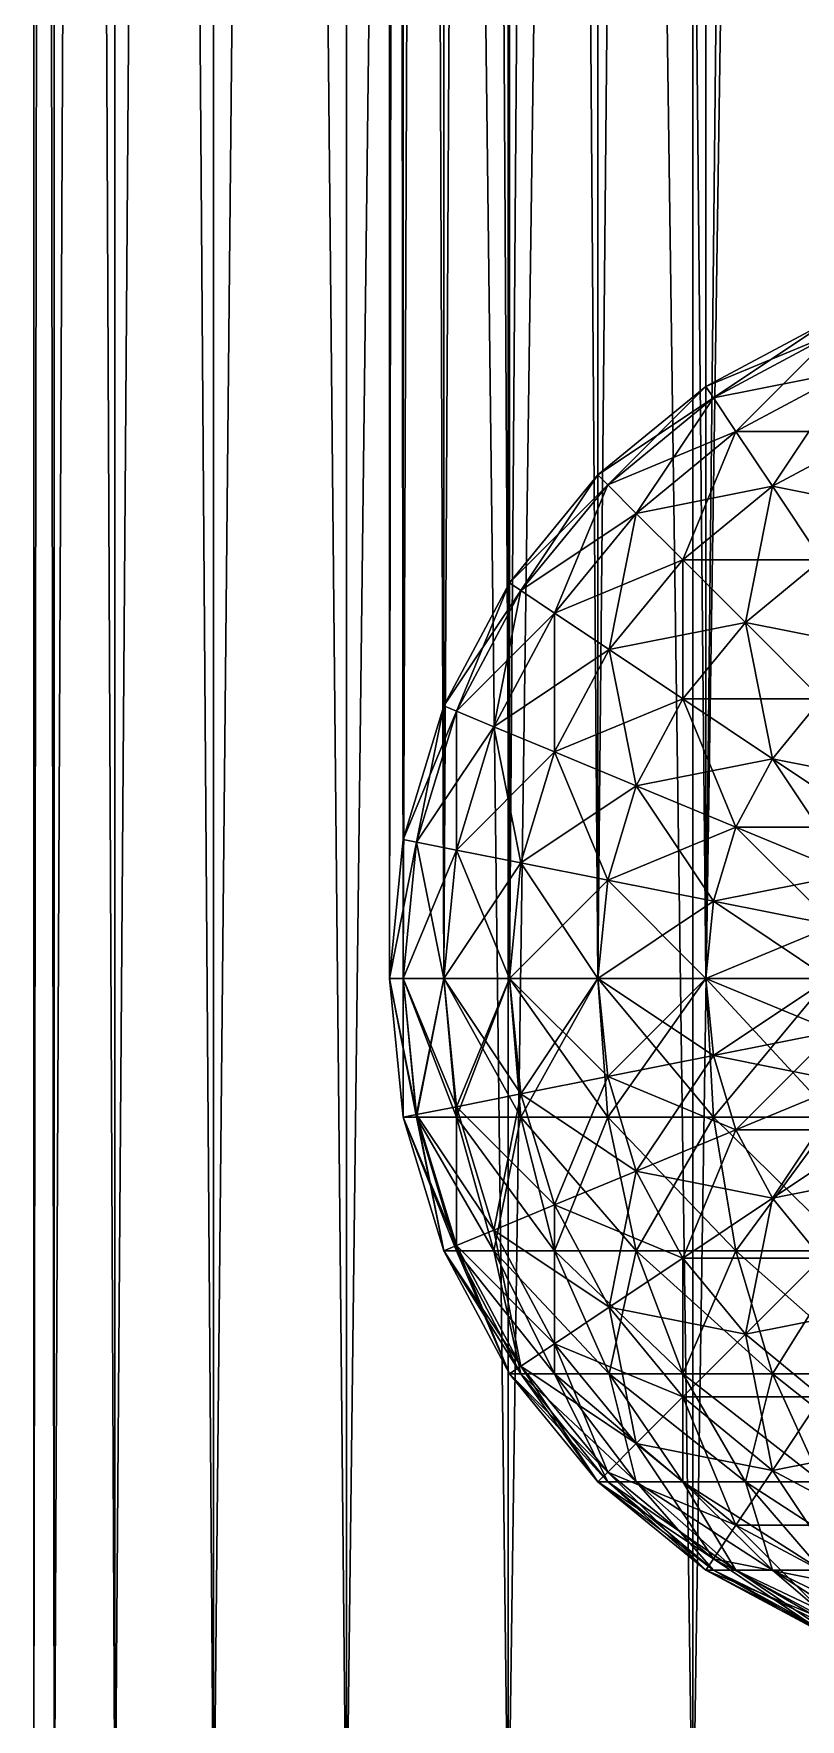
# Model space of a CAD drawing. Header units: millimetres. Extents: x -510 to 550, y -577 to 577.
# Drawn here: x 418 to 426.62, y -523.33 to -504.38 of the extents above; entities that cross this region are included whole.
import ezdxf

# ---------------------------------------------------------------- set-up
doc = ezdxf.new("R2010")
doc.units = ezdxf.units.MM
for name, color, linetype, true_color in [('front_right_fork_-1', 7, 'Continuous', 0x5c6b75), ('front_right_fork_top', 7, 'Continuous', 0x5c6b75), ('structure_right_front_axle', 7, 'Continuous', 0x5c6b75)]:
    doc.layers.add(name, color=color, linetype=linetype, true_color=true_color)

msp = doc.modelspace()

# ---------------------------------------------------------------- linework, layer by layer
at = {"layer": 'front_right_fork_-1', "true_color": 0x5c6b75}
for points in [[(426.997, -507.751, -281.561), (425.555, -508.348, -280), (426.939, -507.609, -280)], [(426.939, -507.609, -280), (425.555, -508.348, -280), (425.555, -508.348, -145)], [(426.939, -507.609, -280), (425.555, -508.348, -145), (426.939, -507.609, -145)], [(426.939, -507.609, -145), (425.555, -508.348, -145), (425.641, -508.476, -143.439)], [(426.939, -507.609, -145), (425.641, -508.476, -143.439), (426.997, -507.751, -143.439)], [(426.997, -507.751, -281.561), (425.641, -508.476, -281.561), (425.555, -508.348, -280)], [(427.172, -508.172, -283.061), (425.641, -508.476, -281.561), (426.997, -507.751, -281.561)], [(426.997, -507.751, -143.439), (425.641, -508.476, -143.439), (425.894, -508.855, -141.939)], [(426.997, -507.751, -143.439), (425.894, -508.855, -141.939), (427.172, -508.172, -141.939)], [(427.172, -508.172, -283.061), (425.894, -508.855, -283.061), (425.641, -508.476, -281.561)], [(427.454, -508.855, -284.445), (425.894, -508.855, -283.061), (427.172, -508.172, -283.061)], [(427.172, -508.172, -141.939), (425.894, -508.855, -141.939), (426.304, -509.469, -140.555)], [(427.172, -508.172, -141.939), (426.304, -509.469, -140.555), (427.454, -508.855, -140.555)], [(425.641, -508.476, -281.561), (424.343, -509.343, -280), (425.555, -508.348, -280)], [(425.555, -508.348, -280), (424.343, -509.343, -280), (424.343, -509.343, -145)], [(425.555, -508.348, -280), (424.343, -509.343, -145), (425.555, -508.348, -145)], [(425.555, -508.348, -145), (424.343, -509.343, -145), (424.452, -509.452, -143.439)], [(425.555, -508.348, -145), (424.452, -509.452, -143.439), (425.641, -508.476, -143.439)], [(425.641, -508.476, -281.561), (424.452, -509.452, -281.561), (424.343, -509.343, -280)], [(425.894, -508.855, -283.061), (424.452, -509.452, -281.561), (425.641, -508.476, -281.561)], [(425.641, -508.476, -143.439), (424.452, -509.452, -143.439), (424.774, -509.774, -141.939)], [(425.641, -508.476, -143.439), (424.774, -509.774, -141.939), (425.894, -508.855, -141.939)], [(425.894, -508.855, -283.061), (424.774, -509.774, -283.061), (424.452, -509.452, -281.561)], [(426.304, -509.469, -284.445), (424.774, -509.774, -283.061), (425.894, -508.855, -283.061)], [(425.894, -508.855, -141.939), (424.774, -509.774, -141.939), (425.296, -510.296, -140.555)], [(425.894, -508.855, -141.939), (425.296, -510.296, -140.555), (426.304, -509.469, -140.555)], [(427.454, -508.855, -284.445), (426.304, -509.469, -284.445), (425.894, -508.855, -283.061)], [(427.835, -509.774, -285.657), (426.304, -509.469, -284.445), (427.454, -508.855, -284.445)], [(427.454, -508.855, -140.555), (426.304, -509.469, -140.555), (426.857, -510.296, -139.343)], [(424.452, -509.452, -281.561), (423.348, -510.555, -280), (424.343, -509.343, -280)], [(424.343, -509.343, -280), (423.348, -510.555, -280), (423.348, -510.555, -145)], [(424.343, -509.343, -280), (423.348, -510.555, -145), (424.343, -509.343, -145)], [(424.343, -509.343, -145), (423.348, -510.555, -145), (423.476, -510.641, -143.439)], [(424.343, -509.343, -145), (423.476, -510.641, -143.439), (424.452, -509.452, -143.439)], [(424.452, -509.452, -281.561), (423.476, -510.641, -281.561), (423.348, -510.555, -280)], [(424.774, -509.774, -283.061), (423.476, -510.641, -281.561), (424.452, -509.452, -281.561)], [(424.452, -509.452, -143.439), (423.476, -510.641, -143.439), (423.855, -510.894, -141.939)], [(424.452, -509.452, -143.439), (423.855, -510.894, -141.939), (424.774, -509.774, -141.939)], [(426.304, -509.469, -284.445), (425.296, -510.296, -284.445), (424.774, -509.774, -283.061)], [(426.857, -510.296, -285.657), (425.296, -510.296, -284.445), (426.304, -509.469, -284.445)], [(426.304, -509.469, -140.555), (425.296, -510.296, -140.555), (426, -511, -139.343)], [(426.304, -509.469, -140.555), (426, -511, -139.343), (426.857, -510.296, -139.343)], [(427.835, -509.774, -285.657), (426.857, -510.296, -285.657), (426.304, -509.469, -284.445)], [(424.774, -509.774, -283.061), (423.855, -510.894, -283.061), (423.476, -510.641, -281.561)], [(425.296, -510.296, -284.445), (423.855, -510.894, -283.061), (424.774, -509.774, -283.061)], [(424.774, -509.774, -141.939), (423.855, -510.894, -141.939), (424.469, -511.304, -140.555)], [(424.774, -509.774, -141.939), (424.469, -511.304, -140.555), (425.296, -510.296, -140.555)], [(425.296, -510.296, -284.445), (424.469, -511.304, -284.445), (423.855, -510.894, -283.061)], [(426, -511, -285.657), (424.469, -511.304, -284.445), (425.296, -510.296, -284.445)], [(425.296, -510.296, -140.555), (424.469, -511.304, -140.555), (425.296, -511.857, -139.343)], [(426.857, -510.296, -285.657), (426, -511, -285.657), (425.296, -510.296, -284.445)], [(425.296, -510.296, -140.555), (425.296, -511.857, -139.343), (426, -511, -139.343)], [(427.531, -511.304, -286.652), (426, -511, -285.657), (426.857, -510.296, -285.657)], [(426.857, -510.296, -139.343), (426, -511, -139.343), (426.857, -511.857, -138.348)], [(423.476, -510.641, -281.561), (422.609, -511.939, -280), (423.348, -510.555, -280)], [(423.348, -510.555, -280), (422.609, -511.939, -280), (422.609, -511.939, -145)], [(423.348, -510.555, -280), (422.609, -511.939, -145), (423.348, -510.555, -145)], [(423.348, -510.555, -145), (422.609, -511.939, -145), (422.751, -511.997, -143.439)], [(423.476, -510.641, -281.561), (422.751, -511.997, -281.561), (422.609, -511.939, -280)], [(423.348, -510.555, -145), (422.751, -511.997, -143.439), (423.476, -510.641, -143.439)], [(423.855, -510.894, -283.061), (422.751, -511.997, -281.561), (423.476, -510.641, -281.561)], [(423.476, -510.641, -143.439), (422.751, -511.997, -143.439), (423.172, -512.172, -141.939)], [(423.476, -510.641, -143.439), (423.172, -512.172, -141.939), (423.855, -510.894, -141.939)], [(423.855, -510.894, -283.061), (423.172, -512.172, -283.061), (422.751, -511.997, -281.561)], [(424.469, -511.304, -284.445), (423.172, -512.172, -283.061), (423.855, -510.894, -283.061)], [(423.855, -510.894, -141.939), (423.172, -512.172, -141.939), (423.855, -512.454, -140.555)], [(423.855, -510.894, -141.939), (423.855, -512.454, -140.555), (424.469, -511.304, -140.555)], [(426, -511, -285.657), (425.296, -511.857, -285.657), (424.469, -511.304, -284.445)], [(426.857, -511.857, -286.652), (425.296, -511.857, -285.657), (426, -511, -285.657)], [(426, -511, -139.343), (425.296, -511.857, -139.343), (426.304, -512.531, -138.348)], [(427.531, -511.304, -286.652), (426.857, -511.857, -286.652), (426, -511, -285.657)], [(426, -511, -139.343), (426.304, -512.531, -138.348), (426.857, -511.857, -138.348)], [(424.469, -511.304, -284.445), (423.855, -512.454, -284.445), (423.172, -512.172, -283.061)], [(425.296, -511.857, -285.657), (423.855, -512.454, -284.445), (424.469, -511.304, -284.445)], [(424.469, -511.304, -140.555), (423.855, -512.454, -140.555), (424.774, -512.835, -139.343)], [(424.469, -511.304, -140.555), (424.774, -512.835, -139.343), (425.296, -511.857, -139.343)], [(422.751, -511.997, -281.561), (422.154, -513.439, -280), (422.609, -511.939, -280)], [(422.609, -511.939, -280), (422.154, -513.439, -280), (422.154, -513.439, -145)], [(422.609, -511.939, -280), (422.154, -513.439, -145), (422.609, -511.939, -145)], [(422.609, -511.939, -145), (422.154, -513.439, -145), (422.304, -513.469, -143.439)], [(422.751, -511.997, -281.561), (422.304, -513.469, -281.561), (422.154, -513.439, -280)], [(422.609, -511.939, -145), (422.304, -513.469, -143.439), (422.751, -511.997, -143.439)], [(423.172, -512.172, -283.061), (422.304, -513.469, -281.561), (422.751, -511.997, -281.561)], [(422.751, -511.997, -143.439), (422.304, -513.469, -143.439), (422.751, -513.558, -141.939)], [(422.751, -511.997, -143.439), (422.751, -513.558, -141.939), (423.172, -512.172, -141.939)], [(425.296, -511.857, -285.657), (424.774, -512.835, -285.657), (423.855, -512.454, -284.445)], [(426.304, -512.531, -286.652), (424.774, -512.835, -285.657), (425.296, -511.857, -285.657)], [(425.296, -511.857, -139.343), (424.774, -512.835, -139.343), (425.894, -513.299, -138.348)], [(426.857, -511.857, -286.652), (426.304, -512.531, -286.652), (425.296, -511.857, -285.657)], [(425.296, -511.857, -139.343), (425.894, -513.299, -138.348), (426.304, -512.531, -138.348)], [(427.835, -512.835, -287.391), (426.304, -512.531, -286.652), (426.857, -511.857, -286.652)], [(426.857, -511.857, -138.348), (426.304, -512.531, -138.348), (427.454, -513.299, -137.609)], [(423.172, -512.172, -283.061), (422.751, -513.558, -283.061), (422.304, -513.469, -281.561)], [(423.855, -512.454, -284.445), (422.751, -513.558, -283.061), (423.172, -512.172, -283.061)], [(423.172, -512.172, -141.939), (422.751, -513.558, -141.939), (423.476, -513.702, -140.555)], [(423.172, -512.172, -141.939), (423.476, -513.702, -140.555), (423.855, -512.454, -140.555)], [(423.855, -512.454, -284.445), (423.476, -513.702, -284.445), (422.751, -513.558, -283.061)], [(424.774, -512.835, -285.657), (423.476, -513.702, -284.445), (423.855, -512.454, -284.445)], [(423.855, -512.454, -140.555), (423.476, -513.702, -140.555), (424.452, -513.896, -139.343)], [(423.855, -512.454, -140.555), (424.452, -513.896, -139.343), (424.774, -512.835, -139.343)], [(426.304, -512.531, -286.652), (425.894, -513.299, -286.652), (424.774, -512.835, -285.657)], [(427.454, -513.299, -287.391), (425.894, -513.299, -286.652), (426.304, -512.531, -286.652)], [(426.304, -512.531, -138.348), (425.894, -513.299, -138.348), (427.172, -513.828, -137.609)], [(427.835, -512.835, -287.391), (427.454, -513.299, -287.391), (426.304, -512.531, -286.652)], [(426.304, -512.531, -138.348), (427.172, -513.828, -137.609), (427.454, -513.299, -137.609)], [(424.774, -512.835, -285.657), (424.452, -513.896, -285.657), (423.476, -513.702, -284.445)], [(425.894, -513.299, -286.652), (424.452, -513.896, -285.657), (424.774, -512.835, -285.657)], [(424.774, -512.835, -139.343), (424.452, -513.896, -139.343), (425.641, -514.133, -138.348)], [(424.774, -512.835, -139.343), (425.641, -514.133, -138.348), (425.894, -513.299, -138.348)], [(425.894, -513.299, -286.652), (425.641, -514.133, -286.652), (424.452, -513.896, -285.657)], [(427.172, -513.828, -287.391), (425.641, -514.133, -286.652), (425.894, -513.299, -286.652)], [(425.894, -513.299, -138.348), (425.641, -514.133, -138.348), (426.997, -514.403, -137.609)], [(427.454, -513.299, -287.391), (427.172, -513.828, -287.391), (425.894, -513.299, -286.652)], [(425.894, -513.299, -138.348), (426.997, -514.403, -137.609), (427.172, -513.828, -137.609)], [(422.304, -513.469, -281.561), (422, -515, -280), (422.154, -513.439, -280)], [(422.154, -513.439, -280), (422, -515, -280), (422, -515, -145)], [(422.154, -513.439, -280), (422, -515, -145), (422.154, -513.439, -145)], [(422.154, -513.439, -145), (422, -515, -145), (422.154, -515, -143.439)], [(422.304, -513.469, -281.561), (422.154, -515, -281.561), (422, -515, -280)], [(422.154, -513.439, -145), (422.154, -515, -143.439), (422.304, -513.469, -143.439)], [(422.751, -513.558, -283.061), (422.154, -515, -281.561), (422.304, -513.469, -281.561)], [(422.304, -513.469, -143.439), (422.154, -515, -143.439), (422.609, -515, -141.939)], [(422.304, -513.469, -143.439), (422.609, -515, -141.939), (422.751, -513.558, -141.939)], [(422.751, -513.558, -283.061), (422.609, -515, -283.061), (422.154, -515, -281.561)], [(423.476, -513.702, -284.445), (422.609, -515, -283.061), (422.751, -513.558, -283.061)], [(422.751, -513.558, -141.939), (422.609, -515, -141.939), (423.348, -515, -140.555)], [(423.476, -513.702, -284.445), (423.348, -515, -284.445), (422.609, -515, -283.061)], [(422.751, -513.558, -141.939), (423.348, -515, -140.555), (423.476, -513.702, -140.555)], [(424.452, -513.896, -285.657), (423.348, -515, -284.445), (423.476, -513.702, -284.445)], [(423.476, -513.702, -140.555), (423.348, -515, -140.555), (424.343, -515, -139.343)], [(423.476, -513.702, -140.555), (424.343, -515, -139.343), (424.452, -513.896, -139.343)], [(424.452, -513.896, -285.657), (424.343, -515, -285.657), (423.348, -515, -284.445)], [(425.641, -514.133, -286.652), (424.343, -515, -285.657), (424.452, -513.896, -285.657)], [(424.452, -513.896, -139.343), (424.343, -515, -139.343), (425.555, -515, -138.348)], [(424.452, -513.896, -139.343), (425.555, -515, -138.348), (425.641, -514.133, -138.348)], [(427.172, -513.828, -287.391), (426.997, -514.403, -287.391), (425.641, -514.133, -286.652)], [(425.641, -514.133, -286.652), (425.555, -515, -286.652), (424.343, -515, -285.657)], [(426.997, -514.403, -287.391), (425.555, -515, -286.652), (425.641, -514.133, -286.652)], [(425.641, -514.133, -138.348), (425.555, -515, -138.348), (426.939, -515, -137.609)], [(425.641, -514.133, -138.348), (426.939, -515, -137.609), (426.997, -514.403, -137.609)], [(426.997, -514.403, -287.391), (426.939, -515, -287.391), (425.555, -515, -286.652)], [(422.154, -515, -281.561), (422.154, -516.561, -280), (422, -515, -280)], [(422, -515, -280), (422.154, -516.561, -280), (422.154, -516.561, -145)], [(422, -515, -280), (422.154, -516.561, -145), (422, -515, -145)], [(422, -515, -145), (422.154, -516.561, -145), (422.304, -516.531, -143.439)], [(422, -515, -145), (422.304, -516.531, -143.439), (422.154, -515, -143.439)], [(422.609, -515, -283.061), (422.304, -516.531, -281.561), (422.154, -515, -281.561)], [(422.154, -515, -281.561), (422.304, -516.531, -281.561), (422.154, -516.561, -280)], [(422.154, -515, -143.439), (422.304, -516.531, -143.439), (422.751, -516.442, -141.939)], [(422.154, -515, -143.439), (422.751, -516.442, -141.939), (422.609, -515, -141.939)], [(422.609, -515, -283.061), (422.751, -516.442, -283.061), (422.304, -516.531, -281.561)], [(423.348, -515, -284.445), (422.751, -516.442, -283.061), (422.609, -515, -283.061)], [(422.609, -515, -141.939), (422.751, -516.442, -141.939), (423.476, -516.298, -140.555)], [(422.609, -515, -141.939), (423.476, -516.298, -140.555), (423.348, -515, -140.555)], [(423.348, -515, -284.445), (423.476, -516.298, -284.445), (422.751, -516.442, -283.061)], [(424.343, -515, -285.657), (423.476, -516.298, -284.445), (423.348, -515, -284.445)], [(423.348, -515, -140.555), (423.476, -516.298, -140.555), (424.452, -516.104, -139.343)], [(423.348, -515, -140.555), (424.452, -516.104, -139.343), (424.343, -515, -139.343)], [(424.343, -515, -285.657), (424.452, -516.104, -285.657), (423.476, -516.298, -284.445)], [(425.555, -515, -286.652), (424.452, -516.104, -285.657), (424.343, -515, -285.657)], [(424.343, -515, -139.343), (424.452, -516.104, -139.343), (425.641, -515.867, -138.348)], [(424.343, -515, -139.343), (425.641, -515.867, -138.348), (425.555, -515, -138.348)], [(425.555, -515, -286.652), (425.641, -515.867, -286.652), (424.452, -516.104, -285.657)], [(426.939, -515, -287.391), (425.641, -515.867, -286.652), (425.555, -515, -286.652)], [(425.555, -515, -138.348), (425.641, -515.867, -138.348), (426.997, -515.597, -137.609)], [(425.555, -515, -138.348), (426.997, -515.597, -137.609), (426.939, -515, -137.609)], [(426.939, -515, -287.391), (426.997, -515.597, -287.391), (425.641, -515.867, -286.652)], [(426.997, -515.597, -287.391), (425.894, -516.701, -286.652), (425.641, -515.867, -286.652)], [(425.641, -515.867, -138.348), (427.172, -516.172, -137.609), (426.997, -515.597, -137.609)], [(426.997, -515.597, -287.391), (427.172, -516.172, -287.391), (425.894, -516.701, -286.652)], [(425.641, -515.867, -286.652), (424.774, -517.165, -285.657), (424.452, -516.104, -285.657)], [(424.452, -516.104, -139.343), (425.894, -516.701, -138.348), (425.641, -515.867, -138.348)], [(425.641, -515.867, -286.652), (425.894, -516.701, -286.652), (424.774, -517.165, -285.657)], [(425.641, -515.867, -138.348), (425.894, -516.701, -138.348), (427.172, -516.172, -137.609)], [(424.452, -516.104, -285.657), (423.855, -517.546, -284.445), (423.476, -516.298, -284.445)], [(423.476, -516.298, -140.555), (424.774, -517.165, -139.343), (424.452, -516.104, -139.343)], [(424.452, -516.104, -285.657), (424.774, -517.165, -285.657), (423.855, -517.546, -284.445)], [(424.452, -516.104, -139.343), (424.774, -517.165, -139.343), (425.894, -516.701, -138.348)], [(423.476, -516.298, -284.445), (423.172, -517.828, -283.061), (422.751, -516.442, -283.061)], [(422.751, -516.442, -141.939), (423.855, -517.546, -140.555), (423.476, -516.298, -140.555)], [(423.476, -516.298, -284.445), (423.855, -517.546, -284.445), (423.172, -517.828, -283.061)], [(423.476, -516.298, -140.555), (423.855, -517.546, -140.555), (424.774, -517.165, -139.343)], [(427.172, -516.172, -287.391), (426.304, -517.469, -286.652), (425.894, -516.701, -286.652)], [(425.894, -516.701, -138.348), (427.454, -516.701, -137.609), (427.172, -516.172, -137.609)], [(427.172, -516.172, -287.391), (427.454, -516.701, -287.391), (426.304, -517.469, -286.652)], [(422.304, -516.531, -281.561), (422.609, -518.061, -280), (422.154, -516.561, -280)], [(422.154, -516.561, -145), (422.751, -518.003, -143.439), (422.304, -516.531, -143.439)], [(422.751, -516.442, -283.061), (422.751, -518.003, -281.561), (422.304, -516.531, -281.561)], [(422.304, -516.531, -143.439), (423.172, -517.828, -141.939), (422.751, -516.442, -141.939)], [(422.304, -516.531, -281.561), (422.751, -518.003, -281.561), (422.609, -518.061, -280)], [(422.304, -516.531, -143.439), (422.751, -518.003, -143.439), (423.172, -517.828, -141.939)], [(422.751, -516.442, -283.061), (423.172, -517.828, -283.061), (422.751, -518.003, -281.561)], [(422.751, -516.442, -141.939), (423.172, -517.828, -141.939), (423.855, -517.546, -140.555)], [(422.154, -516.561, -280), (422.609, -518.061, -280), (422.609, -518.061, -145)], [(422.154, -516.561, -280), (422.609, -518.061, -145), (422.154, -516.561, -145)], [(422.154, -516.561, -145), (422.609, -518.061, -145), (422.751, -518.003, -143.439)], [(425.894, -516.701, -286.652), (425.296, -518.143, -285.657), (424.774, -517.165, -285.657)], [(424.774, -517.165, -139.343), (426.304, -517.469, -138.348), (425.894, -516.701, -138.348)], [(425.894, -516.701, -286.652), (426.304, -517.469, -286.652), (425.296, -518.143, -285.657)], [(425.894, -516.701, -138.348), (426.304, -517.469, -138.348), (427.454, -516.701, -137.609)], [(427.454, -516.701, -287.391), (426.857, -518.143, -286.652), (426.304, -517.469, -286.652)], [(426.304, -517.469, -138.348), (427.835, -517.165, -137.609), (427.454, -516.701, -137.609)], [(424.774, -517.165, -285.657), (424.469, -518.696, -284.445), (423.855, -517.546, -284.445)], [(423.855, -517.546, -140.555), (425.296, -518.143, -139.343), (424.774, -517.165, -139.343)], [(424.774, -517.165, -285.657), (425.296, -518.143, -285.657), (424.469, -518.696, -284.445)], [(424.774, -517.165, -139.343), (425.296, -518.143, -139.343), (426.304, -517.469, -138.348)], [(426.304, -517.469, -138.348), (426.857, -518.143, -138.348), (427.835, -517.165, -137.609)], [(426.304, -517.469, -286.652), (426, -519, -285.657), (425.296, -518.143, -285.657)], [(425.296, -518.143, -139.343), (426.857, -518.143, -138.348), (426.304, -517.469, -138.348)], [(426.304, -517.469, -286.652), (426.857, -518.143, -286.652), (426, -519, -285.657)], [(423.855, -517.546, -284.445), (423.855, -519.106, -283.061), (423.172, -517.828, -283.061)], [(423.172, -517.828, -141.939), (424.469, -518.696, -140.555), (423.855, -517.546, -140.555)], [(423.855, -517.546, -284.445), (424.469, -518.696, -284.445), (423.855, -519.106, -283.061)], [(423.855, -517.546, -140.555), (424.469, -518.696, -140.555), (425.296, -518.143, -139.343)], [(423.172, -517.828, -283.061), (423.476, -519.359, -281.561), (422.751, -518.003, -281.561)], [(422.751, -518.003, -143.439), (423.855, -519.106, -141.939), (423.172, -517.828, -141.939)], [(423.172, -517.828, -283.061), (423.855, -519.106, -283.061), (423.476, -519.359, -281.561)], [(423.172, -517.828, -141.939), (423.855, -519.106, -141.939), (424.469, -518.696, -140.555)], [(422.751, -518.003, -281.561), (423.348, -519.445, -280), (422.609, -518.061, -280)], [(422.609, -518.061, -145), (423.476, -519.359, -143.439), (422.751, -518.003, -143.439)], [(422.609, -518.061, -280), (423.348, -519.445, -280), (423.348, -519.445, -145)], [(422.609, -518.061, -280), (423.348, -519.445, -145), (422.609, -518.061, -145)], [(422.609, -518.061, -145), (423.348, -519.445, -145), (423.476, -519.359, -143.439)], [(422.751, -518.003, -281.561), (423.476, -519.359, -281.561), (423.348, -519.445, -280)], [(422.751, -518.003, -143.439), (423.476, -519.359, -143.439), (423.855, -519.106, -141.939)], [(425.296, -518.143, -285.657), (425.296, -519.704, -284.445), (424.469, -518.696, -284.445)], [(424.469, -518.696, -140.555), (426, -519, -139.343), (425.296, -518.143, -139.343)], [(425.296, -518.143, -285.657), (426, -519, -285.657), (425.296, -519.704, -284.445)], [(425.296, -518.143, -139.343), (426, -519, -139.343), (426.857, -518.143, -138.348)], [(426.857, -518.143, -286.652), (426.857, -519.704, -285.657), (426, -519, -285.657)], [(426, -519, -139.343), (427.531, -518.696, -138.348), (426.857, -518.143, -138.348)], [(424.469, -518.696, -284.445), (424.774, -520.226, -283.061), (423.855, -519.106, -283.061)], [(423.855, -519.106, -141.939), (425.296, -519.704, -140.555), (424.469, -518.696, -140.555)], [(424.469, -518.696, -284.445), (425.296, -519.704, -284.445), (424.774, -520.226, -283.061)], [(424.469, -518.696, -140.555), (425.296, -519.704, -140.555), (426, -519, -139.343)], [(426, -519, -139.343), (426.857, -519.704, -139.343), (427.531, -518.696, -138.348)], [(426, -519, -285.657), (426.304, -520.531, -284.445), (425.296, -519.704, -284.445)], [(425.296, -519.704, -140.555), (426.857, -519.704, -139.343), (426, -519, -139.343)], [(426, -519, -285.657), (426.857, -519.704, -285.657), (426.304, -520.531, -284.445)], [(423.855, -519.106, -283.061), (424.452, -520.548, -281.561), (423.476, -519.359, -281.561)], [(423.476, -519.359, -143.439), (424.774, -520.226, -141.939), (423.855, -519.106, -141.939)], [(423.855, -519.106, -283.061), (424.774, -520.226, -283.061), (424.452, -520.548, -281.561)], [(423.855, -519.106, -141.939), (424.774, -520.226, -141.939), (425.296, -519.704, -140.555)], [(423.476, -519.359, -281.561), (424.343, -520.657, -280), (423.348, -519.445, -280)], [(423.348, -519.445, -145), (424.452, -520.548, -143.439), (423.476, -519.359, -143.439)], [(423.476, -519.359, -281.561), (424.452, -520.548, -281.561), (424.343, -520.657, -280)], [(423.476, -519.359, -143.439), (424.452, -520.548, -143.439), (424.774, -520.226, -141.939)], [(423.348, -519.445, -280), (424.343, -520.657, -280), (424.343, -520.657, -145)], [(423.348, -519.445, -280), (424.343, -520.657, -145), (423.348, -519.445, -145)], [(423.348, -519.445, -145), (424.343, -520.657, -145), (424.452, -520.548, -143.439)], [(425.296, -519.704, -284.445), (425.894, -521.145, -283.061), (424.774, -520.226, -283.061)], [(424.774, -520.226, -141.939), (426.304, -520.531, -140.555), (425.296, -519.704, -140.555)], [(425.296, -519.704, -284.445), (426.304, -520.531, -284.445), (425.894, -521.145, -283.061)], [(425.296, -519.704, -140.555), (426.304, -520.531, -140.555), (426.857, -519.704, -139.343)], [(426.857, -519.704, -285.657), (427.454, -521.145, -284.445), (426.304, -520.531, -284.445)], [(426.304, -520.531, -140.555), (427.835, -520.226, -139.343), (426.857, -519.704, -139.343)], [(424.774, -520.226, -283.061), (425.641, -521.524, -281.561), (424.452, -520.548, -281.561)], [(424.452, -520.548, -143.439), (425.894, -521.145, -141.939), (424.774, -520.226, -141.939)], [(424.774, -520.226, -283.061), (425.894, -521.145, -283.061), (425.641, -521.524, -281.561)], [(424.774, -520.226, -141.939), (425.894, -521.145, -141.939), (426.304, -520.531, -140.555)], [(426.304, -520.531, -140.555), (427.454, -521.145, -140.555), (427.835, -520.226, -139.343)], [(424.452, -520.548, -281.561), (425.555, -521.652, -280), (424.343, -520.657, -280)], [(424.343, -520.657, -145), (425.641, -521.524, -143.439), (424.452, -520.548, -143.439)], [(424.343, -520.657, -280), (425.555, -521.652, -280), (425.555, -521.652, -145)], [(424.343, -520.657, -280), (425.555, -521.652, -145), (424.343, -520.657, -145)], [(424.343, -520.657, -145), (425.555, -521.652, -145), (425.641, -521.524, -143.439)], [(424.452, -520.548, -281.561), (425.641, -521.524, -281.561), (425.555, -521.652, -280)], [(424.452, -520.548, -143.439), (425.641, -521.524, -143.439), (425.894, -521.145, -141.939)], [(426.304, -520.531, -284.445), (427.172, -521.828, -283.061), (425.894, -521.145, -283.061)], [(425.894, -521.145, -141.939), (427.454, -521.145, -140.555), (426.304, -520.531, -140.555)], [(426.304, -520.531, -284.445), (427.454, -521.145, -284.445), (427.172, -521.828, -283.061)], [(425.894, -521.145, -283.061), (426.997, -522.249, -281.561), (425.641, -521.524, -281.561)], [(425.641, -521.524, -143.439), (427.172, -521.828, -141.939), (425.894, -521.145, -141.939)], [(425.894, -521.145, -283.061), (427.172, -521.828, -283.061), (426.997, -522.249, -281.561)], [(425.894, -521.145, -141.939), (427.172, -521.828, -141.939), (427.454, -521.145, -140.555)], [(425.641, -521.524, -281.561), (426.939, -522.391, -280), (425.555, -521.652, -280)], [(425.555, -521.652, -145), (426.997, -522.249, -143.439), (425.641, -521.524, -143.439)], [(425.555, -521.652, -280), (426.939, -522.391, -280), (426.939, -522.391, -145)], [(425.555, -521.652, -280), (426.939, -522.391, -145), (425.555, -521.652, -145)], [(425.555, -521.652, -145), (426.939, -522.391, -145), (426.997, -522.249, -143.439)], [(425.641, -521.524, -281.561), (426.997, -522.249, -281.561), (426.939, -522.391, -280)], [(425.641, -521.524, -143.439), (426.997, -522.249, -143.439), (427.172, -521.828, -141.939)]]:
    msp.add_3dface(points, dxfattribs=at)
at = {"layer": 'front_right_fork_top', "true_color": 0x5c6b75}
for points in [[(422.154, -385, -143.439), (422, -385, -145), (422, -515, -145)], [(422.154, -385, -143.439), (422, -515, -145), (422.154, -515, -143.439)], [(422, -385, -145), (422.154, -385, -146.561), (422.154, -515, -146.561)], [(422, -385, -145), (422.154, -515, -146.561), (422, -515, -145)], [(422.609, -385, -141.939), (422.154, -385, -143.439), (422.154, -515, -143.439)], [(422.609, -385, -141.939), (422.154, -515, -143.439), (422.609, -515, -141.939)], [(422.154, -385, -146.561), (422.609, -385, -148.061), (422.609, -515, -148.061)], [(422.154, -385, -146.561), (422.609, -515, -148.061), (422.154, -515, -146.561)], [(423.348, -385, -140.555), (422.609, -385, -141.939), (422.609, -515, -141.939)], [(423.348, -385, -140.555), (422.609, -515, -141.939), (423.348, -515, -140.555)], [(422.609, -385, -148.061), (423.348, -385, -149.445), (423.348, -515, -149.445)], [(422.609, -385, -148.061), (423.348, -515, -149.445), (422.609, -515, -148.061)], [(424.343, -385, -139.343), (423.348, -385, -140.555), (423.348, -515, -140.555)], [(424.343, -385, -139.343), (423.348, -515, -140.555), (424.343, -515, -139.343)], [(423.348, -385, -149.445), (424.343, -385, -150.657), (424.343, -515, -150.657)], [(423.348, -385, -149.445), (424.343, -515, -150.657), (423.348, -515, -149.445)], [(425.555, -385, -138.348), (424.343, -385, -139.343), (424.343, -515, -139.343)], [(425.555, -385, -138.348), (424.343, -515, -139.343), (425.555, -515, -138.348)], [(424.343, -385, -150.657), (425.555, -385, -151.652), (425.555, -515, -151.652)], [(424.343, -385, -150.657), (425.555, -515, -151.652), (424.343, -515, -150.657)], [(426.939, -385, -137.609), (425.555, -385, -138.348), (425.555, -515, -138.348)], [(426.939, -385, -137.609), (425.555, -515, -138.348), (426.939, -515, -137.609)], [(425.555, -385, -151.652), (426.939, -385, -152.391), (426.939, -515, -152.391)], [(425.555, -385, -151.652), (426.939, -515, -152.391), (425.555, -515, -151.652)], [(422.154, -515, -143.439), (422, -515, -145), (422.154, -516.561, -145)], [(422, -515, -145), (422.154, -515, -146.561), (422.304, -516.561, -146.531)], [(422, -515, -145), (422.304, -516.561, -146.531), (422.154, -516.561, -145)], [(422.609, -515, -141.939), (422.154, -515, -143.439), (422.304, -516.561, -143.469)], [(422.154, -515, -143.439), (422.154, -516.561, -145), (422.304, -516.561, -143.469)], [(422.154, -515, -146.561), (422.609, -515, -148.061), (422.751, -516.561, -148.003)], [(422.154, -515, -146.561), (422.751, -516.561, -148.003), (422.304, -516.561, -146.531)], [(422.609, -515, -141.939), (422.304, -516.561, -143.469), (422.751, -516.561, -141.997)], [(423.348, -515, -140.555), (422.609, -515, -141.939), (422.751, -516.561, -141.997)], [(422.609, -515, -148.061), (423.348, -515, -149.445), (423.476, -516.561, -149.359)], [(422.609, -515, -148.061), (423.476, -516.561, -149.359), (422.751, -516.561, -148.003)], [(423.348, -515, -140.555), (422.751, -516.561, -141.997), (423.476, -516.561, -140.641)], [(424.343, -515, -139.343), (423.348, -515, -140.555), (423.476, -516.561, -140.641)], [(423.348, -515, -149.445), (424.343, -515, -150.657), (424.452, -516.561, -150.548)], [(423.348, -515, -149.445), (424.452, -516.561, -150.548), (423.476, -516.561, -149.359)], [(424.343, -515, -139.343), (423.476, -516.561, -140.641), (424.452, -516.561, -139.452)], [(425.555, -515, -138.348), (424.343, -515, -139.343), (424.452, -516.561, -139.452)], [(424.343, -515, -150.657), (425.555, -515, -151.652), (425.641, -516.561, -151.524)], [(424.343, -515, -150.657), (425.641, -516.561, -151.524), (424.452, -516.561, -150.548)], [(425.555, -515, -138.348), (424.452, -516.561, -139.452), (425.641, -516.561, -138.476)], [(426.939, -515, -137.609), (425.555, -515, -138.348), (425.641, -516.561, -138.476)], [(425.555, -515, -151.652), (426.939, -515, -152.391), (426.997, -516.561, -152.249)], [(425.555, -515, -151.652), (426.997, -516.561, -152.249), (425.641, -516.561, -151.524)], [(426.939, -515, -137.609), (425.641, -516.561, -138.476), (426.997, -516.561, -137.751)], [(422.304, -516.561, -143.469), (422.154, -516.561, -145), (422.609, -518.061, -145)], [(422.154, -516.561, -145), (422.304, -516.561, -146.531), (422.751, -518.061, -146.442)], [(422.154, -516.561, -145), (422.751, -518.061, -146.442), (422.609, -518.061, -145)], [(422.751, -516.561, -141.997), (422.304, -516.561, -143.469), (422.751, -518.061, -143.558)], [(422.304, -516.561, -143.469), (422.609, -518.061, -145), (422.751, -518.061, -143.558)], [(422.304, -516.561, -146.531), (422.751, -516.561, -148.003), (423.172, -518.061, -147.828)], [(422.304, -516.561, -146.531), (423.172, -518.061, -147.828), (422.751, -518.061, -146.442)], [(423.476, -516.561, -140.641), (422.751, -516.561, -141.997), (423.172, -518.061, -142.172)], [(422.751, -516.561, -141.997), (422.751, -518.061, -143.558), (423.172, -518.061, -142.172)], [(422.751, -516.561, -148.003), (423.476, -516.561, -149.359), (423.855, -518.061, -149.106)], [(422.751, -516.561, -148.003), (423.855, -518.061, -149.106), (423.172, -518.061, -147.828)], [(423.476, -516.561, -140.641), (423.172, -518.061, -142.172), (423.855, -518.061, -140.894)], [(424.452, -516.561, -139.452), (423.476, -516.561, -140.641), (423.855, -518.061, -140.894)], [(423.476, -516.561, -149.359), (424.452, -516.561, -150.548), (424.774, -518.061, -150.226)], [(423.476, -516.561, -149.359), (424.774, -518.061, -150.226), (423.855, -518.061, -149.106)], [(424.452, -516.561, -139.452), (423.855, -518.061, -140.894), (424.774, -518.061, -139.774)], [(425.641, -516.561, -138.476), (424.452, -516.561, -139.452), (424.774, -518.061, -139.774)], [(424.452, -516.561, -150.548), (425.641, -516.561, -151.524), (425.894, -518.061, -151.145)], [(424.452, -516.561, -150.548), (425.894, -518.061, -151.145), (424.774, -518.061, -150.226)], [(425.641, -516.561, -138.476), (424.774, -518.061, -139.774), (425.894, -518.061, -138.855)], [(426.997, -516.561, -137.751), (425.641, -516.561, -138.476), (425.894, -518.061, -138.855)], [(425.641, -516.561, -151.524), (426.997, -516.561, -152.249), (427.172, -518.061, -151.828)], [(425.641, -516.561, -151.524), (427.172, -518.061, -151.828), (425.894, -518.061, -151.145)], [(426.997, -516.561, -137.751), (425.894, -518.061, -138.855), (427.172, -518.061, -138.172)], [(422.751, -518.061, -143.558), (422.609, -518.061, -145), (423.348, -519.445, -145)], [(422.609, -518.061, -145), (422.751, -518.061, -146.442), (423.476, -519.445, -146.298)], [(422.609, -518.061, -145), (423.476, -519.445, -146.298), (423.348, -519.445, -145)], [(423.172, -518.061, -142.172), (422.751, -518.061, -143.558), (423.476, -519.445, -143.702)], [(422.751, -518.061, -143.558), (423.348, -519.445, -145), (423.476, -519.445, -143.702)], [(422.751, -518.061, -146.442), (423.172, -518.061, -147.828), (423.855, -519.445, -147.546)], [(422.751, -518.061, -146.442), (423.855, -519.445, -147.546), (423.476, -519.445, -146.298)], [(423.855, -518.061, -140.894), (423.172, -518.061, -142.172), (423.855, -519.445, -142.454)], [(423.172, -518.061, -142.172), (423.476, -519.445, -143.702), (423.855, -519.445, -142.454)], [(423.172, -518.061, -147.828), (423.855, -518.061, -149.106), (424.469, -519.445, -148.696)], [(423.172, -518.061, -147.828), (424.469, -519.445, -148.696), (423.855, -519.445, -147.546)], [(424.774, -518.061, -139.774), (423.855, -518.061, -140.894), (424.469, -519.445, -141.304)], [(423.855, -518.061, -140.894), (423.855, -519.445, -142.454), (424.469, -519.445, -141.304)], [(423.855, -518.061, -149.106), (424.774, -518.061, -150.226), (425.296, -519.445, -149.704)], [(423.855, -518.061, -149.106), (425.296, -519.445, -149.704), (424.469, -519.445, -148.696)], [(424.774, -518.061, -139.774), (424.469, -519.445, -141.304), (425.296, -519.445, -140.296)], [(425.894, -518.061, -138.855), (424.774, -518.061, -139.774), (425.296, -519.445, -140.296)], [(424.774, -518.061, -150.226), (425.894, -518.061, -151.145), (426.304, -519.445, -150.531)], [(424.774, -518.061, -150.226), (426.304, -519.445, -150.531), (425.296, -519.445, -149.704)], [(425.894, -518.061, -138.855), (425.296, -519.445, -140.296), (426.304, -519.445, -139.469)], [(427.172, -518.061, -138.172), (425.894, -518.061, -138.855), (426.304, -519.445, -139.469)], [(425.894, -518.061, -151.145), (427.172, -518.061, -151.828), (427.454, -519.445, -151.145)], [(425.894, -518.061, -151.145), (427.454, -519.445, -151.145), (426.304, -519.445, -150.531)], [(427.172, -518.061, -138.172), (426.304, -519.445, -139.469), (427.454, -519.445, -138.855)], [(423.476, -519.445, -143.702), (423.348, -519.445, -145), (424.343, -520.657, -145)], [(423.348, -519.445, -145), (423.476, -519.445, -146.298), (424.452, -520.657, -146.104)], [(423.348, -519.445, -145), (424.452, -520.657, -146.104), (424.343, -520.657, -145)], [(423.855, -519.445, -142.454), (423.476, -519.445, -143.702), (424.452, -520.657, -143.896)], [(423.476, -519.445, -143.702), (424.343, -520.657, -145), (424.452, -520.657, -143.896)], [(423.476, -519.445, -146.298), (423.855, -519.445, -147.546), (424.774, -520.657, -147.165)], [(423.476, -519.445, -146.298), (424.774, -520.657, -147.165), (424.452, -520.657, -146.104)], [(424.469, -519.445, -141.304), (423.855, -519.445, -142.454), (424.774, -520.657, -142.835)], [(423.855, -519.445, -142.454), (424.452, -520.657, -143.896), (424.774, -520.657, -142.835)], [(423.855, -519.445, -147.546), (424.469, -519.445, -148.696), (425.296, -520.657, -148.143)], [(423.855, -519.445, -147.546), (425.296, -520.657, -148.143), (424.774, -520.657, -147.165)], [(425.296, -519.445, -140.296), (424.469, -519.445, -141.304), (425.296, -520.657, -141.857)], [(424.469, -519.445, -141.304), (424.774, -520.657, -142.835), (425.296, -520.657, -141.857)], [(424.469, -519.445, -148.696), (425.296, -519.445, -149.704), (426, -520.657, -149)], [(424.469, -519.445, -148.696), (426, -520.657, -149), (425.296, -520.657, -148.143)], [(426.304, -519.445, -139.469), (425.296, -519.445, -140.296), (426, -520.657, -141)], [(425.296, -519.445, -140.296), (425.296, -520.657, -141.857), (426, -520.657, -141)], [(425.296, -519.445, -149.704), (426.304, -519.445, -150.531), (426.857, -520.657, -149.704)], [(425.296, -519.445, -149.704), (426.857, -520.657, -149.704), (426, -520.657, -149)], [(426.304, -519.445, -139.469), (426, -520.657, -141), (426.857, -520.657, -140.296)], [(427.454, -519.445, -138.855), (426.304, -519.445, -139.469), (426.857, -520.657, -140.296)], [(426.304, -519.445, -150.531), (427.454, -519.445, -151.145), (427.835, -520.657, -150.226)], [(426.304, -519.445, -150.531), (427.835, -520.657, -150.226), (426.857, -520.657, -149.704)], [(424.452, -520.657, -143.896), (424.343, -520.657, -145), (425.555, -521.652, -145)], [(424.343, -520.657, -145), (424.452, -520.657, -146.104), (425.641, -521.652, -145.867)], [(424.343, -520.657, -145), (425.641, -521.652, -145.867), (425.555, -521.652, -145)], [(424.774, -520.657, -142.835), (424.452, -520.657, -143.896), (425.641, -521.652, -144.133)], [(424.452, -520.657, -143.896), (425.555, -521.652, -145), (425.641, -521.652, -144.133)], [(424.452, -520.657, -146.104), (424.774, -520.657, -147.165), (425.894, -521.652, -146.701)], [(424.452, -520.657, -146.104), (425.894, -521.652, -146.701), (425.641, -521.652, -145.867)], [(425.296, -520.657, -141.857), (424.774, -520.657, -142.835), (425.894, -521.652, -143.299)], [(424.774, -520.657, -142.835), (425.641, -521.652, -144.133), (425.894, -521.652, -143.299)], [(424.774, -520.657, -147.165), (425.296, -520.657, -148.143), (426.304, -521.652, -147.469)], [(424.774, -520.657, -147.165), (426.304, -521.652, -147.469), (425.894, -521.652, -146.701)], [(426, -520.657, -141), (425.296, -520.657, -141.857), (426.304, -521.652, -142.531)], [(425.296, -520.657, -141.857), (425.894, -521.652, -143.299), (426.304, -521.652, -142.531)], [(425.296, -520.657, -148.143), (426, -520.657, -149), (426.857, -521.652, -148.143)], [(425.296, -520.657, -148.143), (426.857, -521.652, -148.143), (426.304, -521.652, -147.469)], [(426.857, -520.657, -140.296), (426, -520.657, -141), (426.857, -521.652, -141.857)], [(426, -520.657, -141), (426.304, -521.652, -142.531), (426.857, -521.652, -141.857)], [(426, -520.657, -149), (426.857, -520.657, -149.704), (427.531, -521.652, -148.696)], [(426, -520.657, -149), (427.531, -521.652, -148.696), (426.857, -521.652, -148.143)], [(425.641, -521.652, -144.133), (425.555, -521.652, -145), (426.939, -522.391, -145)], [(425.555, -521.652, -145), (425.641, -521.652, -145.867), (426.997, -522.391, -145.597)], [(425.555, -521.652, -145), (426.997, -522.391, -145.597), (426.939, -522.391, -145)], [(425.894, -521.652, -143.299), (425.641, -521.652, -144.133), (426.997, -522.391, -144.403)], [(425.641, -521.652, -144.133), (426.939, -522.391, -145), (426.997, -522.391, -144.403)], [(425.641, -521.652, -145.867), (425.894, -521.652, -146.701), (427.172, -522.391, -146.172)], [(425.641, -521.652, -145.867), (427.172, -522.391, -146.172), (426.997, -522.391, -145.597)], [(426.304, -521.652, -142.531), (425.894, -521.652, -143.299), (427.172, -522.391, -143.828)], [(425.894, -521.652, -143.299), (426.997, -522.391, -144.403), (427.172, -522.391, -143.828)], [(425.894, -521.652, -146.701), (426.304, -521.652, -147.469), (427.454, -522.391, -146.701)], [(425.894, -521.652, -146.701), (427.454, -522.391, -146.701), (427.172, -522.391, -146.172)], [(426.857, -521.652, -141.857), (426.304, -521.652, -142.531), (427.454, -522.391, -143.299)], [(426.304, -521.652, -142.531), (427.172, -522.391, -143.828), (427.454, -522.391, -143.299)], [(426.304, -521.652, -147.469), (426.857, -521.652, -148.143), (427.835, -522.391, -147.165)], [(426.304, -521.652, -147.469), (427.835, -522.391, -147.165), (427.454, -522.391, -146.701)]]:
    msp.add_3dface(points, dxfattribs=at)
at = {"layer": 'structure_right_front_axle', "true_color": 0x5c6b75}
for points in [[(418.231, -375, -277.659), (418, -375, -280), (418, -525, -280)], [(418.231, -375, -277.659), (418, -525, -280), (418.231, -525, -277.659)], [(418, -375, -280), (418.231, -375, -282.341), (418.231, -525, -282.341)], [(418, -375, -280), (418.231, -525, -282.341), (418, -525, -280)], [(418.913, -375, -275.408), (418.231, -375, -277.659), (418.231, -525, -277.659)], [(418.913, -375, -275.408), (418.231, -525, -277.659), (418.913, -525, -275.408)], [(418.231, -375, -282.341), (418.913, -375, -284.592), (418.913, -525, -284.592)], [(418.231, -375, -282.341), (418.913, -525, -284.592), (418.231, -525, -282.341)], [(420.022, -375, -273.333), (418.913, -375, -275.408), (418.913, -525, -275.408)], [(420.022, -375, -273.333), (418.913, -525, -275.408), (420.022, -525, -273.333)], [(418.913, -375, -284.592), (420.022, -375, -286.667), (420.022, -525, -286.667)], [(418.913, -375, -284.592), (420.022, -525, -286.667), (418.913, -525, -284.592)], [(421.515, -375, -271.515), (420.022, -375, -273.333), (420.022, -525, -273.333)], [(421.515, -375, -271.515), (420.022, -525, -273.333), (421.515, -525, -271.515)], [(420.022, -375, -286.667), (421.515, -375, -288.485), (421.515, -525, -288.485)], [(420.022, -375, -286.667), (421.515, -525, -288.485), (420.022, -525, -286.667)], [(423.333, -375, -270.022), (421.515, -375, -271.515), (421.515, -525, -271.515)], [(423.333, -375, -270.022), (421.515, -525, -271.515), (423.333, -525, -270.022)], [(421.515, -375, -288.485), (423.333, -375, -289.978), (423.333, -525, -289.978)], [(421.515, -375, -288.485), (423.333, -525, -289.978), (421.515, -525, -288.485)], [(425.408, -375, -268.913), (423.333, -375, -270.022), (423.333, -525, -270.022)], [(425.408, -375, -268.913), (423.333, -525, -270.022), (425.408, -525, -268.913)], [(423.333, -375, -289.978), (425.408, -375, -291.087), (425.408, -525, -291.087)], [(423.333, -375, -289.978), (425.408, -525, -291.087), (423.333, -525, -289.978)], [(427.659, -375, -268.231), (425.408, -375, -268.913), (425.408, -525, -268.913)], [(427.659, -375, -268.231), (425.408, -525, -268.913), (427.659, -525, -268.231)], [(425.408, -375, -291.087), (427.659, -375, -291.769), (427.659, -525, -291.769)], [(425.408, -375, -291.087), (427.659, -525, -291.769), (425.408, -525, -291.087)]]:
    msp.add_3dface(points, dxfattribs=at)

doc.saveas('drawing.dxf')
